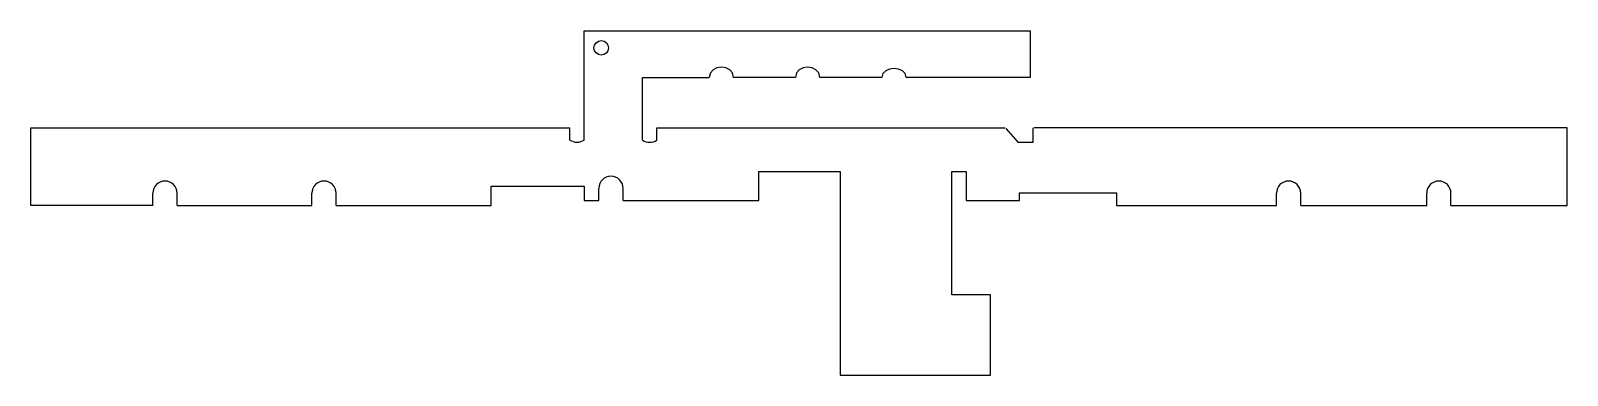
# Model space of a CAD drawing. Header units: millimetres. Extents: x -31 to 48.3, y -6.5 to 11.2.
import ezdxf

# ---------------------------------------------------------------- set-up
doc = ezdxf.new("R2010")
doc.units = ezdxf.units.MM
doc.layers.add('Sketch', color=7, linetype='CONTINUOUS')

msp = doc.modelspace()

# ---------------------------------------------------------------- linework, layer by layer
at = {"layer": 'Sketch'}
for p, q in [((-2.41486, 6.20769), (-2.41486, 11.2077)), ((-2.41486, 11.2077), (20.5851, 11.2077)), ((20.5851, 11.2077), (20.5851, 8.80769)), ((0.585139, 8.80769), (4.03514, 8.80769)), ((0.585139, 6.20769), (0.585139, 8.80769)), ((8.48514, 8.80769), (5.28514, 8.80769)), ((12.9351, 8.80769), (9.73514, 8.80769)), ((20.5851, 8.80769), (14.1851, 8.80769)), ((-30.9649, 2.20769), (-30.9649, 6.20769)), ((-30.9649, 6.20769), (-3.16486, 6.20769)), ((-3.16486, 5.57769), (-3.16486, 6.20769)), ((-2.41486, 5.57769), (-2.41486, 6.20769)), ((0.585139, 5.57769), (0.585139, 6.20769)), ((1.33514, 5.57769), (1.33514, 6.20769)), ((1.33514, 6.20769), (19.2851, 6.20769)), ((19.3238, 6.17433), (19.9666, 5.45769)), ((20.7166, 6.20769), (20.7166, 5.45769)), ((48.2851, 6.20769), (20.7851, 6.20769)), ((48.2851, 2.20769), (48.2851, 6.20769)), ((20.7166, 5.45769), (19.9666, 5.45769)), ((-7.21486, 3.20769), (-2.41486, 3.20769)), ((-7.21486, 2.20769), (-7.21486, 3.20769)), ((-2.41486, 3.20769), (-2.41486, 2.45769)), ((6.58514, 3.95769), (10.7851, 3.95769)), ((6.58514, 2.45769), (6.58514, 3.95769)), ((10.7851, 3.95769), (10.7851, -6.54231)), ((16.5351, 3.95769), (17.2851, 3.95769)), ((16.5351, 2.45769), (16.5351, 3.95769)), ((17.2851, 3.95769), (17.2851, 2.45769)), ((-24.6649, 2.20769), (-24.6649, 2.83769)), ((-23.4149, 2.20769), (-23.4149, 2.83769)), ((-16.4649, 2.20769), (-16.4649, 2.83769)), ((-15.2149, 2.20769), (-15.2149, 2.83769)), ((-2.41486, 2.45769), (-1.66486, 2.45769)), ((-1.66486, 2.45769), (-1.66486, 3.08769)), ((-0.414861, 2.45769), (-0.414861, 3.08769)), ((-0.414861, 2.45769), (6.58514, 2.45769)), ((16.5351, -2.39231), (16.5351, 2.45769)), ((17.2851, 2.45769), (20.0351, 2.45769)), ((20.0351, 2.85769), (25.0351, 2.85769)), ((20.0351, 2.45769), (20.0351, 2.85769)), ((25.0351, 2.85769), (25.0351, 2.20769)), ((33.2851, 2.20769), (33.2851, 2.83769)), ((34.5351, 2.20769), (34.5351, 2.83769)), ((41.0351, 2.20769), (41.0351, 2.83769)), ((42.2851, 2.20769), (42.2851, 2.83769)), ((-24.6649, 2.20769), (-30.9649, 2.20769)), ((-23.4149, 2.20769), (-16.4649, 2.20769)), ((-15.2149, 2.20769), (-7.21486, 2.20769)), ((25.0351, 2.20769), (33.2851, 2.20769)), ((34.5351, 2.20769), (41.0351, 2.20769)), ((42.2851, 2.20769), (48.2851, 2.20769)), ((18.5351, -2.39231), (16.5351, -2.39231)), ((18.5351, -6.54231), (18.5351, -2.39231)), ((10.7851, -6.54231), (18.5351, -6.54231))]:
    msp.add_line(p, q, dxfattribs=at)
msp.add_circle((-1.53986, 10.3277), 0.375, dxfattribs=at)
for centre, radius, start, end in [((-2.78986, 6.15202), 0.685917, -123.142, -56.8582), ((0.960139, 6.12314), 0.661922, -124.509, -55.4913), ((-24.0399, 2.83769), 0.625, 0.00000126, 180), ((-15.8399, 2.83769), 0.625, 0, 180), ((-1.03986, 3.08769), 0.625, 0, 180), ((33.9101, 2.83769), 0.625, 0, 180), ((41.6601, 2.83769), 0.625, 0, 180)]:
    msp.add_arc(centre, radius, start, end, dxfattribs=at)
for points in [[(5.28514, 8.80769), (5.28259, 9.49567), (4.03259, 9.49567), (4.03514, 8.80769)], [(9.73514, 8.80769), (9.72334, 9.49589), (8.47334, 9.49589), (8.48514, 8.80769)], [(14.1851, 8.80769), (14.1851, 9.40769), (12.9351, 9.40769), (12.9351, 8.80769)]]:
    msp.add_open_spline(points, degree=3, dxfattribs=at)

doc.saveas('drawing.dxf')
